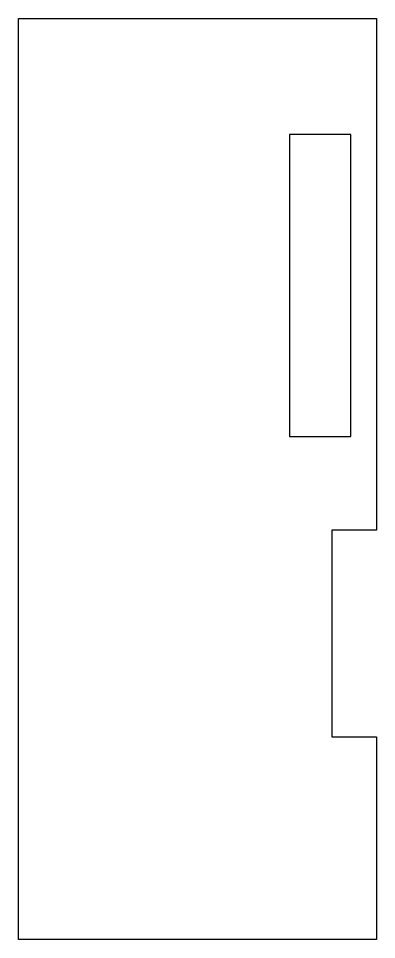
# Model space of a CAD drawing. Header units: millimetres. Extents: x -30 to 40, y 0 to 180.
import ezdxf

# ---------------------------------------------------------------- set-up
doc = ezdxf.new("R2010")
doc.units = ezdxf.units.MM
doc.layers.get('0').update_dxf_attribs({"linetype": 'CONTINUOUS'})

msp = doc.modelspace()

# ---------------------------------------------------------------- linework, layer by layer
for points in [[(31.26, 39.63), (40, 39.63), (40, 0), (-30, 0), (-30, 180), (40, 180), (40, 80), (31.26, 80)], [(35, 98.29), (35, 157.29), (23, 157.29), (23, 98.29)]]:
    msp.add_lwpolyline(points, close=True)

doc.saveas('drawing.dxf')
